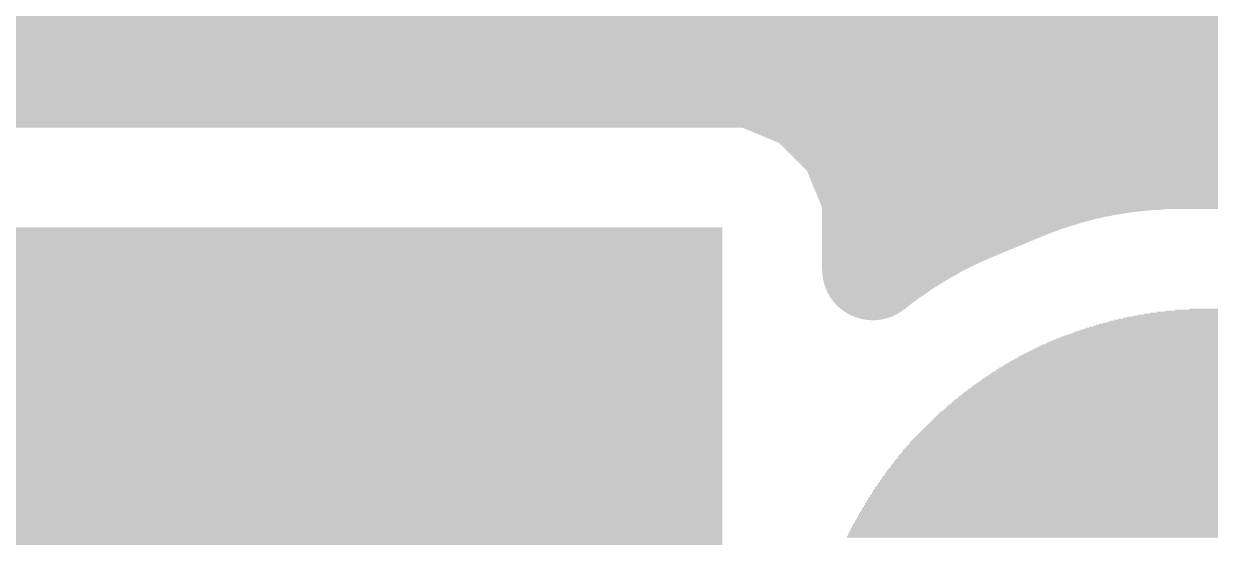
# Model space of a CAD drawing. Extents: x 0 to 49.5, y 0 to 37.5.
# Drawn here: x 7.53 to 13.48, y 4.98 to 7.56 of the extents above; entities that cross this region are included whole.
import ezdxf

# ---------------------------------------------------------------- set-up
doc = ezdxf.new("R2010")
doc.units = 0
doc.layers.add('1', color=22, linetype='CONTINUOUS')

# ---------------------------------------------------------------- blocks, each defined once
blk = doc.blocks.new('RECT')
blk.add_solid([(-0.5, -0.5), (0.5, -0.5), (-0.5, 0.5), (0.5, 0.5)])

msp = doc.modelspace()

# ---------------------------------------------------------------- linework, layer by layer
at = {"layer": '1', "const_width": 0.508}
for points in [[(0.7302, 7.62), (15.2221, 7.62)], [(11.185, 7.289), (4.815, 7.289)], [(11.4621, 7.1742), (11.185, 7.289)], [(11.6742, 6.9621), (11.4621, 7.1742)], [(11.5243, 7.112), (15.7301, 7.112)], [(11.789, 6.685), (11.6742, 6.9621)], [(12.8699, 6.8311), (12.8579, 6.8261)], [(12.8829, 6.8311), (12.8699, 6.8311)], [(12.895, 6.8361), (12.8829, 6.8311)], [(12.9029, 6.8361), (12.895, 6.8361)], [(12.9149, 6.8411), (12.9029, 6.8361)], [(12.9329, 6.8411), (12.9149, 6.8411)], [(12.9449, 6.8461), (12.9329, 6.8411)], [(12.9579, 6.8461), (12.9449, 6.8461)], [(12.9699, 6.8511), (12.9579, 6.8461)], [(12.9879, 6.8511), (12.9699, 6.8511)], [(12.9999, 6.8561), (12.9879, 6.8511)], [(13.0179, 6.8561), (12.9999, 6.8561)], [(13.0299, 6.8611), (13.0179, 6.8561)], [(13.0529, 6.8611), (13.0299, 6.8611)], [(13.0649, 6.8661), (13.0529, 6.8611)], [(13.0929, 6.8661), (13.0649, 6.8661)], [(13.1049, 6.8711), (13.0929, 6.8661)], [(13.1429, 6.8711), (13.1049, 6.8711)], [(13.1549, 6.8761), (13.1429, 6.8711)], [(13.2129, 6.8761), (13.1549, 6.8761)], [(13.2249, 6.8811), (13.2129, 6.8761)], [(13.7399, 6.8811), (13.2249, 6.8811)], [(12.6649, 6.7711), (12.6529, 6.7661)], [(12.6679, 6.7711), (12.6649, 6.7711)], [(12.6799, 6.7761), (12.6679, 6.7711)], [(12.6829, 6.7761), (12.6799, 6.7761)], [(12.6949, 6.7811), (12.6829, 6.7761)], [(12.6979, 6.7811), (12.6949, 6.7811)], [(12.7099, 6.7861), (12.6979, 6.7811)], [(12.7129, 6.7861), (12.7099, 6.7861)], [(12.7249, 6.7911), (12.7129, 6.7861)], [(12.7329, 6.7911), (12.7249, 6.7911)], [(12.7449, 6.7961), (12.7329, 6.7911)], [(12.7479, 6.7961), (12.7449, 6.7961)], [(12.7599, 6.8011), (12.7479, 6.7961)], [(12.7629, 6.8011), (12.7599, 6.8011)], [(12.775, 6.8061), (12.7629, 6.8011)], [(12.7829, 6.8061), (12.775, 6.8061)], [(12.7949, 6.8111), (12.7829, 6.8061)], [(12.8029, 6.8111), (12.7949, 6.8111)], [(12.8149, 6.8161), (12.8029, 6.8111)], [(12.8179, 6.8161), (12.8149, 6.8161)], [(12.8299, 6.8211), (12.8179, 6.8161)], [(12.8379, 6.8211), (12.8299, 6.8211)], [(12.8499, 6.8261), (12.8379, 6.8211)], [(12.8579, 6.8261), (12.8499, 6.8261)], [(12.5349, 6.7211), (12.2578, 6.6063)], [(12.5358, 6.7211), (12.5349, 6.7211)], [(12.5599, 6.7311), (12.5358, 6.7211)], [(12.5608, 6.7311), (12.5599, 6.7311)], [(12.5849, 6.7411), (12.5608, 6.7311)], [(12.5858, 6.7411), (12.5849, 6.7411)], [(12.6099, 6.7511), (12.5858, 6.7411)], [(12.6129, 6.7511), (12.6099, 6.7511)], [(12.6249, 6.7561), (12.6129, 6.7511)], [(12.6258, 6.7561), (12.6249, 6.7561)], [(12.6499, 6.7661), (12.6258, 6.7561)], [(12.6529, 6.7661), (12.6499, 6.7661)], [(11.789, 6.3225), (11.789, 6.685)], [(11.789, 6.604), (12.2544, 6.604)], [(12.247, 6.6004), (12.2128, 6.5863)], [(12.2478, 6.6013), (12.247, 6.6004)], [(12.2564, 6.6048), (12.2478, 6.6013)], [(12.2578, 6.6063), (12.2564, 6.6048)], [(12.1114, 6.5348), (12.1028, 6.5313)], [(12.1128, 6.5363), (12.1114, 6.5348)], [(12.1214, 6.5398), (12.1128, 6.5363)], [(12.1228, 6.5413), (12.1214, 6.5398)], [(12.1314, 6.5448), (12.1228, 6.5413)], [(12.1328, 6.5463), (12.1314, 6.5448)], [(12.1414, 6.5498), (12.1328, 6.5463)], [(12.1428, 6.5513), (12.1414, 6.5498)], [(12.1514, 6.5548), (12.1428, 6.5513)], [(12.1528, 6.5563), (12.1514, 6.5548)], [(12.1614, 6.5598), (12.1528, 6.5563)], [(12.1628, 6.5613), (12.1614, 6.5598)], [(12.1714, 6.5648), (12.1628, 6.5613)], [(12.1728, 6.5663), (12.1714, 6.5648)], [(12.1814, 6.5698), (12.1728, 6.5663)], [(12.1828, 6.5713), (12.1814, 6.5698)], [(12.1914, 6.5748), (12.1828, 6.5713)], [(12.1928, 6.5763), (12.1914, 6.5748)], [(12.2013, 6.5798), (12.1928, 6.5763)], [(12.2028, 6.5813), (12.2013, 6.5798)], [(12.2114, 6.5848), (12.2028, 6.5813)], [(12.2128, 6.5863), (12.2114, 6.5848)], [(12.0064, 6.4748), (11.9978, 6.4713)], [(12.0078, 6.4763), (12.0064, 6.4748)], [(12.0163, 6.4798), (12.0078, 6.4763)], [(12.0178, 6.4813), (12.0163, 6.4798)], [(12.0228, 6.4863), (12.0178, 6.4813)], [(12.0178, 6.4813), (12.0178, 6.4813)], [(12.0313, 6.4898), (12.0228, 6.4863)], [(12.0328, 6.4913), (12.0313, 6.4898)], [(12.0414, 6.4948), (12.0328, 6.4913)], [(12.0478, 6.5013), (12.0414, 6.4948)], [(12.0564, 6.5048), (12.0478, 6.5013)], [(12.0578, 6.5063), (12.0564, 6.5048)], [(12.0664, 6.5098), (12.0578, 6.5063)], [(12.0678, 6.5113), (12.0664, 6.5098)], [(12.0763, 6.5148), (12.0678, 6.5113)], [(12.0778, 6.5163), (12.0763, 6.5148)], [(12.0863, 6.5198), (12.0778, 6.5163)], [(12.0928, 6.5263), (12.0863, 6.5198)], [(12.1014, 6.5298), (12.0928, 6.5263)], [(12.1028, 6.5313), (12.1014, 6.5298)], [(11.9128, 6.4163), (11.9078, 6.4113)], [(11.9214, 6.4198), (11.9128, 6.4163)], [(11.9278, 6.4263), (11.9214, 6.4198)], [(11.9364, 6.4298), (11.9278, 6.4263)], [(11.9428, 6.4363), (11.9364, 6.4298)], [(11.9514, 6.4398), (11.9428, 6.4363)], [(11.9578, 6.4463), (11.9514, 6.4398)], [(11.9663, 6.4498), (11.9578, 6.4463)], [(11.9678, 6.4513), (11.9663, 6.4498)], [(11.9764, 6.4548), (11.9678, 6.4513)], [(11.9828, 6.4613), (11.9764, 6.4548)], [(11.9913, 6.4648), (11.9828, 6.4613)], [(11.9978, 6.4713), (11.9913, 6.4648)], [(11.8313, 6.3548), (11.8228, 6.3513)], [(11.8328, 6.3563), (11.8313, 6.3548)], [(11.8378, 6.3613), (11.8328, 6.3563)], [(11.8328, 6.3563), (11.8328, 6.3563)], [(11.8428, 6.3663), (11.8378, 6.3613)], [(11.8378, 6.3613), (11.8378, 6.3613)], [(11.8513, 6.3698), (11.8428, 6.3663)], [(11.8628, 6.3813), (11.8513, 6.3698)], [(11.8714, 6.3848), (11.8628, 6.3813)], [(11.8778, 6.3913), (11.8714, 6.3848)], [(11.8863, 6.3948), (11.8778, 6.3913)], [(11.8928, 6.4013), (11.8863, 6.3948)], [(11.9014, 6.4048), (11.8928, 6.4013)], [(11.9078, 6.4113), (11.9014, 6.4048)], [(11.9078, 6.4113), (11.9078, 6.4113)], [(11.7928, 6.3263), (11.789, 6.3225)], [(11.7978, 6.3313), (11.7928, 6.3263)], [(11.7928, 6.3263), (11.7928, 6.3263)], [(11.8064, 6.3348), (11.7978, 6.3313)], [(11.8178, 6.3463), (11.8064, 6.3348)], [(11.8228, 6.3513), (11.8178, 6.3463)], [(11.8178, 6.3463), (11.8178, 6.3463)]]:
    msp.add_lwpolyline(points, dxfattribs=at)
at = {"layer": '1', "const_width": 0.254}
for points in [[(11.2336, 7.4063, 1), (11.1364, 7.1717)], [(11.185, 7.162, 1), (11.185, 7.416)], [(11.5519, 7.264, 1), (11.3723, 7.0844)], [(11.4135, 7.0569, 1), (11.5107, 7.2915)], [(11.5243, 7.239, 1), (11.5243, 6.985)], [(11.7915, 7.0107, 1), (11.5569, 6.9135)], [(11.5844, 6.8723, 1), (11.764, 7.0519)], [(12.8699, 6.9581, 1), (12.8699, 6.7041)], [(12.895, 6.9631, 1), (12.895, 6.7091)], [(12.9149, 6.9681, 1), (12.9149, 6.7141)], [(12.8843, 6.9584, 1), (12.9815, 6.7237)], [(12.9449, 6.9731, 1), (12.9449, 6.7191)], [(12.9186, 6.7137, 1), (12.8213, 6.9484)], [(12.9093, 6.9634, 1), (13.0065, 6.7287)], [(12.9699, 6.9781, 1), (12.9699, 6.7241)], [(12.9436, 6.7187, 1), (12.8463, 6.9534)], [(12.9393, 6.9684, 1), (13.0365, 6.7337)], [(12.9636, 6.7237, 1), (12.8663, 6.9584)], [(12.9999, 6.9831, 1), (12.9999, 6.7291)], [(12.8829, 6.7041, 1), (12.8829, 6.9581)], [(12.9693, 6.9734, 1), (13.0665, 6.7387)], [(12.9936, 6.7287, 1), (12.8963, 6.9634)], [(13.0299, 6.9881, 1), (13.0299, 6.7341)], [(12.9029, 6.7091, 1), (12.9029, 6.9631)], [(13.0185, 6.7337, 1), (12.9213, 6.9684)], [(13.0043, 6.9784, 1), (13.1015, 6.7437)], [(12.9329, 6.7141, 1), (12.9329, 6.9681)], [(13.0649, 6.9931, 1), (13.0649, 6.7391)], [(13.0486, 6.7387, 1), (12.9513, 6.9734)], [(12.9579, 6.7191, 1), (12.9579, 6.9731)], [(13.0443, 6.9834, 1), (13.1415, 6.7487)], [(13.1049, 6.9981, 1), (13.1049, 6.7441)], [(13.0786, 6.7437, 1), (12.9813, 6.9784)], [(12.9879, 6.7241, 1), (12.9879, 6.9781)], [(13.0943, 6.9884, 1), (13.1915, 6.7537)], [(13.1135, 6.7487, 1), (13.0163, 6.9834)], [(13.0179, 6.7291, 1), (13.0179, 6.9831)], [(13.1549, 7.0031, 1), (13.1549, 6.7491)], [(13.0529, 6.7341, 1), (13.0529, 6.9881)], [(13.1536, 6.7537, 1), (13.0563, 6.9884)], [(13.1643, 6.9934, 1), (13.2615, 6.7587)], [(13.0929, 6.7391, 1), (13.0929, 6.9931)], [(13.2249, 7.0081, 1), (13.2249, 6.7541)], [(13.2035, 6.7587, 1), (13.1063, 6.9934)], [(13.1429, 6.7441, 1), (13.1429, 6.9981)], [(13.2736, 6.7637, 1), (13.1763, 6.9984)], [(13.2129, 6.7491, 1), (13.2129, 7.0031)], [(12.6649, 6.8981, 1), (12.6649, 6.6441)], [(12.6799, 6.9031, 1), (12.6799, 6.6491)], [(12.6949, 6.9081, 1), (12.6949, 6.6541)], [(12.6493, 6.8984, 1), (12.7465, 6.6637)], [(12.7099, 6.9131, 1), (12.7099, 6.6591)], [(12.6643, 6.9034, 1), (12.7615, 6.6687)], [(12.7249, 6.9181, 1), (12.7249, 6.6641)], [(12.6843, 6.9084, 1), (12.7815, 6.6737)], [(12.7136, 6.6537, 1), (12.6163, 6.8884)], [(12.7449, 6.9231, 1), (12.7449, 6.6691)], [(12.6993, 6.9134, 1), (12.7965, 6.6787)], [(12.7286, 6.6587, 1), (12.6313, 6.8934)], [(12.7599, 6.9281, 1), (12.7599, 6.6741)], [(12.7143, 6.9184, 1), (12.8115, 6.6837)], [(12.7436, 6.6637, 1), (12.6463, 6.8984)], [(12.775, 6.9331, 1), (12.775, 6.6791)], [(12.7343, 6.9234, 1), (12.8315, 6.6887)], [(12.7586, 6.6687, 1), (12.6613, 6.9034)], [(12.7949, 6.9381, 1), (12.7949, 6.6841)], [(12.6679, 6.6441, 1), (12.6679, 6.8981)], [(12.7543, 6.9284, 1), (12.8515, 6.6937)], [(12.7736, 6.6737, 1), (12.6763, 6.9084)], [(12.6829, 6.6491, 1), (12.6829, 6.9031)], [(12.8149, 6.9431, 1), (12.8149, 6.6891)], [(12.7693, 6.9334, 1), (12.8665, 6.6987)], [(12.7935, 6.6787, 1), (12.6963, 6.9134)], [(12.6979, 6.6541, 1), (12.6979, 6.9081)], [(12.8299, 6.9481, 1), (12.8299, 6.6941)], [(12.7893, 6.9384, 1), (12.8865, 6.7038)], [(12.8086, 6.6837, 1), (12.7113, 6.9184)], [(12.7129, 6.6591, 1), (12.7129, 6.9131)], [(12.8499, 6.9531, 1), (12.8499, 6.6991)], [(12.8236, 6.6887, 1), (12.7263, 6.9234)], [(12.8093, 6.9434, 1), (12.9065, 6.7087)], [(12.7329, 6.6641, 1), (12.7329, 6.9181)], [(12.8436, 6.6937, 1), (12.7463, 6.9284)], [(12.7479, 6.6691, 1), (12.7479, 6.9231)], [(12.8343, 6.9484, 1), (12.9315, 6.7137)], [(12.7629, 6.6741, 1), (12.7629, 6.9281)], [(12.8635, 6.6987, 1), (12.7663, 6.9334)], [(12.8543, 6.9534, 1), (12.9515, 6.7187)], [(12.8786, 6.7037, 1), (12.7813, 6.9384)], [(12.7829, 6.6791, 1), (12.7829, 6.9331)], [(12.8986, 6.7088, 1), (12.8013, 6.9434)], [(12.8029, 6.6841, 1), (12.8029, 6.9381)], [(12.8179, 6.6891, 1), (12.8179, 6.9431)], [(12.8379, 6.6941, 1), (12.8379, 6.9481)], [(12.8579, 6.6991, 1), (12.8579, 6.9531)], [(12.5349, 6.8481, 1), (12.5349, 6.5941)], [(12.5599, 6.8581, 1), (12.5599, 6.6041)], [(12.5122, 6.8484, 1), (12.6094, 6.6137)], [(12.5849, 6.8681, 1), (12.5849, 6.6141)], [(12.5372, 6.8584, 1), (12.6344, 6.6237)], [(12.6099, 6.8781, 1), (12.6099, 6.6241)], [(12.5643, 6.8684, 1), (12.6615, 6.6337)], [(12.5835, 6.6037, 1), (12.4863, 6.8384)], [(12.6249, 6.8831, 1), (12.6249, 6.6291)], [(12.5772, 6.8734, 1), (12.6744, 6.6387)], [(12.6085, 6.6137, 1), (12.5113, 6.8484)], [(12.6499, 6.8931, 1), (12.6499, 6.6391)], [(12.6043, 6.8834, 1), (12.7015, 6.6487)], [(12.5358, 6.5941, 1), (12.5358, 6.8481)], [(12.6336, 6.6237, 1), (12.5363, 6.8584)], [(12.6193, 6.8884, 1), (12.7165, 6.6537)], [(12.6343, 6.8934, 1), (12.7315, 6.6587)], [(12.5608, 6.6041, 1), (12.5608, 6.8581)], [(12.6586, 6.6337, 1), (12.5613, 6.8684)], [(12.6736, 6.6387, 1), (12.5763, 6.8734)], [(12.5858, 6.6141, 1), (12.5858, 6.8681)], [(12.6985, 6.6487, 1), (12.6013, 6.8834)], [(12.6129, 6.6241, 1), (12.6129, 6.8781)], [(12.6258, 6.6291, 1), (12.6258, 6.8831)], [(12.6529, 6.6391, 1), (12.6529, 6.8931)], [(11.916, 6.685, 1), (11.662, 6.685)], [(12.4872, 6.8384, 1), (12.5844, 6.6037)], [(11.789, 6.731, 1), (11.789, 6.477)], [(11.6717, 6.6364, 1), (11.9063, 6.7336)], [(12.2092, 6.7236, 1), (12.3064, 6.4889)], [(12.3376, 6.5115, 1), (12.158, 6.6911)], [(12.3477, 6.5166, 1), (12.1679, 6.696)], [(12.2956, 6.4831, 1), (12.1984, 6.7178)], [(12.3049, 6.4875, 1), (12.2078, 6.7222)], [(12.2544, 6.477, 1), (12.2544, 6.731)], [(12.0842, 6.6636, 1), (12.1814, 6.4289)], [(12.0942, 6.6686, 1), (12.1914, 6.4339)], [(12.2027, 6.4466, 1), (12.0229, 6.626)], [(12.1042, 6.6736, 1), (12.2014, 6.4389)], [(12.2127, 6.4516, 1), (12.0329, 6.631)], [(12.1142, 6.6786, 1), (12.2114, 6.444)], [(12.2226, 6.4565, 1), (12.043, 6.6361)], [(12.1242, 6.6836, 1), (12.2214, 6.4489)], [(12.2327, 6.4616, 1), (12.0529, 6.641)], [(12.1342, 6.6886, 1), (12.2314, 6.4539)], [(12.1599, 6.4175, 1), (12.0628, 6.6522)], [(12.2427, 6.4666, 1), (12.0629, 6.646)], [(12.1015, 6.6645, 1), (12.2813, 6.4851)], [(12.1442, 6.6936, 1), (12.2414, 6.4589)], [(12.1699, 6.4225, 1), (12.0728, 6.6572)], [(12.2527, 6.4716, 1), (12.0729, 6.651)], [(12.1114, 6.6695, 1), (12.2912, 6.4901)], [(12.1542, 6.6986, 1), (12.2514, 6.4639)], [(12.18, 6.4275, 1), (12.0828, 6.6622)], [(12.2626, 6.4765, 1), (12.083, 6.6561)], [(12.1216, 6.6746, 1), (12.3012, 6.495)], [(12.1642, 6.7036, 1), (12.2614, 6.4689)], [(12.1899, 6.4325, 1), (12.0928, 6.6672)], [(12.2727, 6.4816, 1), (12.0929, 6.661)], [(12.1999, 6.4375, 1), (12.1028, 6.6722)], [(12.2827, 6.4866, 1), (12.1029, 6.666)], [(12.2099, 6.4425, 1), (12.1128, 6.6772)], [(12.2927, 6.4916, 1), (12.1129, 6.671)], [(12.1572, 6.6902, 1), (12.3368, 6.5106)], [(12.1992, 6.7186, 1), (12.2964, 6.4839)], [(12.22, 6.4475, 1), (12.1228, 6.6822)], [(12.3026, 6.4965, 1), (12.123, 6.6761)], [(12.1665, 6.6945, 1), (12.3463, 6.5151)], [(12.2299, 6.4525, 1), (12.1328, 6.6872)], [(12.2399, 6.4575, 1), (12.1428, 6.6922)], [(12.2499, 6.4625, 1), (12.1528, 6.6972)], [(12.26, 6.4675, 1), (12.1628, 6.7022)], [(12.0178, 6.6083, 1), (12.0178, 6.3543)], [(11.9742, 6.6036, 1), (12.0714, 6.3689)], [(11.9842, 6.6086, 1), (12.0814, 6.3739)], [(12.0977, 6.3866, 1), (11.9179, 6.566)], [(11.9992, 6.6186, 1), (12.0964, 6.3839)], [(12.1076, 6.3915, 1), (11.928, 6.5711)], [(12.0092, 6.6236, 1), (12.1064, 6.3889)], [(12.1126, 6.3965, 1), (11.933, 6.5761)], [(12.0192, 6.6286, 1), (12.1164, 6.3939)], [(12.1227, 6.4016, 1), (11.9429, 6.581)], [(11.9865, 6.6045, 1), (12.1662, 6.4251)], [(12.0292, 6.6336, 1), (12.1264, 6.3989)], [(12.0549, 6.3575, 1), (11.9578, 6.5922)], [(12.1376, 6.4115, 1), (11.958, 6.5911)], [(11.9965, 6.6096, 1), (12.1762, 6.43)], [(12.0442, 6.6436, 1), (12.1414, 6.4089)], [(12.0649, 6.3625, 1), (11.9677, 6.5971)], [(12.1477, 6.4166, 1), (11.9679, 6.596)], [(12.0115, 6.6195, 1), (12.1913, 6.4401)], [(12.0542, 6.6486, 1), (12.1514, 6.4139)], [(12.1577, 6.4216, 1), (11.9779, 6.601)], [(12.0799, 6.3725, 1), (11.9828, 6.6072)], [(12.0215, 6.6245, 1), (12.2013, 6.4451)], [(12.0642, 6.6536, 1), (12.1614, 6.4189)], [(12.1677, 6.4266, 1), (11.9879, 6.606)], [(12.09, 6.3775, 1), (11.9928, 6.6122)], [(12.0315, 6.6295, 1), (12.2112, 6.4501)], [(12.0742, 6.6586, 1), (12.1714, 6.4239)], [(12.1826, 6.4365, 1), (12.003, 6.6161)], [(12.0416, 6.6346, 1), (12.2212, 6.455)], [(12.1049, 6.3875, 1), (12.0078, 6.6222)], [(12.1927, 6.4416, 1), (12.0129, 6.621)], [(12.0515, 6.6395, 1), (12.2313, 6.4601)], [(12.1149, 6.3925, 1), (12.0178, 6.6272)], [(12.0178, 6.3543, 1), (12.0178, 6.6083)], [(12.0615, 6.6445, 1), (12.2412, 6.4651)], [(12.1249, 6.3975, 1), (12.0278, 6.6322)], [(12.0715, 6.6495, 1), (12.2512, 6.4701)], [(12.1349, 6.4025, 1), (12.0378, 6.6372)], [(12.0816, 6.6546, 1), (12.2612, 6.475)], [(12.1499, 6.4125, 1), (12.0528, 6.6472)], [(12.0915, 6.6595, 1), (12.2712, 6.4801)], [(11.8792, 6.5436, 1), (11.9764, 6.3089)], [(11.8942, 6.5536, 1), (11.9914, 6.3189)], [(12.0026, 6.3265, 1), (11.823, 6.5061)], [(11.9092, 6.5636, 1), (12.0064, 6.3289)], [(12.0176, 6.3365, 1), (11.838, 6.5161)], [(11.9192, 6.5686, 1), (12.0164, 6.3339)], [(11.8865, 6.5446, 1), (12.0662, 6.365)], [(12.0326, 6.3465, 1), (11.853, 6.5261)], [(11.9342, 6.5786, 1), (12.0314, 6.3439)], [(11.9015, 6.5546, 1), (12.0812, 6.375)], [(12.0476, 6.3565, 1), (11.868, 6.5361)], [(11.9492, 6.5886, 1), (12.0464, 6.3539)], [(11.9699, 6.3025, 1), (11.8728, 6.5372)], [(12.0577, 6.3616, 1), (11.8779, 6.541)], [(11.9165, 6.5645, 1), (12.0963, 6.3851)], [(11.9592, 6.5936, 1), (12.0564, 6.3589)], [(11.9849, 6.3125, 1), (11.8878, 6.5472)], [(11.9265, 6.5696, 1), (12.1061, 6.39)], [(11.928, 6.5711, 1), (12.1077, 6.3915)], [(12.0726, 6.3715, 1), (11.893, 6.5511)], [(11.9999, 6.3225, 1), (11.9028, 6.5572)], [(11.9415, 6.5795, 1), (12.1212, 6.4001)], [(12.0876, 6.3815, 1), (11.908, 6.5611)], [(11.9516, 6.5846, 1), (12.1312, 6.405)], [(12.0149, 6.3325, 1), (11.9178, 6.5672)], [(12.0249, 6.3375, 1), (11.9278, 6.5722)], [(11.9665, 6.5945, 1), (12.1462, 6.4151)], [(11.9765, 6.5995, 1), (12.1563, 6.4201)], [(12.0399, 6.3475, 1), (11.9428, 6.5822)], [(11.8328, 6.4833, 1), (11.8328, 6.2293)], [(11.8378, 6.4883, 1), (11.8378, 6.2343)], [(11.7942, 6.4836, 1), (11.8914, 6.2489)], [(11.8142, 6.4986, 1), (11.9114, 6.2639)], [(11.9226, 6.2665, 1), (11.743, 6.4461)], [(11.9276, 6.2715, 1), (11.748, 6.4511)], [(11.8292, 6.5086, 1), (11.9264, 6.2739)], [(11.9326, 6.2765, 1), (11.753, 6.4561)], [(11.7965, 6.4846, 1), (11.9762, 6.305)], [(11.8442, 6.5186, 1), (11.9414, 6.2839)], [(11.9526, 6.2915, 1), (11.773, 6.4711)], [(11.8115, 6.4946, 1), (11.9912, 6.315)], [(11.9078, 6.5383, 1), (11.9078, 6.2843)], [(11.818, 6.5011, 1), (11.9977, 6.3215)], [(11.8799, 6.2375, 1), (11.7827, 6.4721)], [(11.8642, 6.5336, 1), (11.9614, 6.2989)], [(11.9676, 6.3015, 1), (11.788, 6.4811)], [(11.8315, 6.5096, 1), (12.0112, 6.33)], [(11.8999, 6.2525, 1), (11.8027, 6.4871)], [(11.9826, 6.3115, 1), (11.803, 6.4911)], [(11.8465, 6.5196, 1), (12.0262, 6.34)], [(11.9976, 6.3215, 1), (11.818, 6.5011)], [(11.92, 6.2675, 1), (11.8228, 6.5022)], [(11.8615, 6.5296, 1), (12.0412, 6.35)], [(11.8328, 6.2293, 1), (11.8328, 6.4833)], [(11.9349, 6.2775, 1), (11.8378, 6.5122)], [(11.8378, 6.2343, 1), (11.8378, 6.4883)], [(11.8764, 6.5395, 1), (12.0562, 6.3601)], [(11.9499, 6.2875, 1), (11.8528, 6.5222)], [(11.9078, 6.2843, 1), (11.9078, 6.5383)], [(11.7928, 6.4533, 1), (11.7928, 6.1993)], [(11.7492, 6.4486, 1), (11.8464, 6.2139)], [(11.7165, 6.4246, 1), (11.8962, 6.245)], [(11.787, 6.4695, 1), (11.8486, 6.2231)], [(11.728, 6.4361, 1), (11.9077, 6.2565)], [(11.7742, 6.4686, 1), (11.8714, 6.2339)], [(11.8827, 6.2365, 1), (11.703, 6.416)], [(11.7415, 6.4446, 1), (11.9211, 6.265)], [(11.743, 6.4461, 1), (11.9227, 6.2665)], [(11.8876, 6.2415, 1), (11.708, 6.4211)], [(11.748, 6.4511, 1), (11.9277, 6.2715)], [(11.7615, 6.4596, 1), (11.9411, 6.28)], [(11.9076, 6.2565, 1), (11.728, 6.4361)], [(11.9126, 6.2615, 1), (11.733, 6.4411)], [(11.7816, 6.4746, 1), (11.9612, 6.295)], [(11.8549, 6.2175, 1), (11.7578, 6.4522)], [(11.8486, 6.2231, 1), (11.787, 6.4695)], [(11.7928, 6.1993, 1), (11.7928, 6.4533)], [(11.6992, 6.4122, 1), (11.8788, 6.2327)], [(11.703, 6.4161, 1), (11.8827, 6.2365)], [(11.662, 6.3225, 1), (11.916, 6.3225)]]:
    msp.add_lwpolyline(points, format="xyb", dxfattribs=at)

# ---------------------------------------------------------------- block references
at = {"layer": '1', "xscale": 6.07, "yscale": 6.07, "rotation": 90}
msp.add_blockref('RECT', (8, 3.5), dxfattribs=at)
at = {"layer": '1', "yscale": 0.005}
for p, xscale in [((13.4824, 6.0746), 0.925), ((13.4849, 6.0796), 0.88), ((13.4824, 6.0846), 0.835), ((13.4849, 6.0896), 0.78), ((13.4849, 6.0946), 0.73), ((13.4849, 6.0996), 0.67), ((13.4849, 6.1046), 0.61), ((13.4849, 6.1096), 0.54), ((13.4849, 6.1146), 0.46), ((13.4824, 6.1196), 0.355), ((13.4824, 6.1246), 0.215), ((13.4824, 6.0146), 1.335), ((13.4824, 6.0196), 1.305), ((13.4849, 6.0246), 1.28), ((13.4824, 6.0296), 1.245), ((13.4824, 6.0346), 1.215), ((13.4849, 6.0396), 1.18), ((13.4849, 6.0446), 1.15), ((13.4824, 6.0496), 1.115), ((13.4849, 6.0546), 1.08), ((13.4849, 6.0596), 1.04), ((13.4824, 6.0646), 1.005), ((13.4824, 6.0696), 0.965), ((15.8224, 5.9546), 6.315), ((15.8224, 5.9596), 6.295), ((15.8224, 5.9646), 6.275), ((15.8224, 5.9696), 6.245), ((13.4824, 5.9746), 1.545), ((13.4849, 5.9796), 1.52), ((13.4824, 5.9846), 1.495), ((13.4849, 5.9896), 1.47), ((13.4824, 5.9946), 1.445), ((13.4849, 5.9996), 1.42), ((13.4849, 6.0046), 1.39), ((13.4824, 6.0096), 1.365), ((15.8224, 5.8946), 6.565), ((15.8224, 5.8996), 6.545), ((15.8224, 5.9046), 6.525), ((15.8224, 5.9096), 6.505), ((15.8224, 5.9146), 6.485), ((15.8224, 5.9196), 6.465), ((15.8224, 5.9246), 6.445), ((15.8224, 5.9296), 6.425), ((15.8224, 5.9346), 6.405), ((15.8224, 5.9396), 6.385), ((15.8224, 5.9446), 6.365), ((15.8249, 5.9496), 6.34), ((15.8224, 5.8346), 6.775), ((15.8249, 5.8396), 6.76), ((15.8224, 5.8446), 6.745), ((15.8224, 5.8496), 6.725), ((15.8249, 5.8546), 6.71), ((15.8224, 5.8596), 6.695), ((15.8224, 5.8646), 6.675), ((15.8224, 5.8696), 6.655), ((15.8249, 5.8746), 6.64), ((15.8249, 5.8796), 6.62), ((15.8224, 5.8846), 6.605), ((15.8224, 5.8896), 6.585), ((15.8224, 5.7746), 6.965), ((15.8249, 5.7796), 6.95), ((15.8224, 5.7846), 6.935), ((15.8249, 5.7896), 6.92), ((15.8224, 5.7946), 6.905), ((15.8249, 5.7996), 6.89), ((15.8224, 5.8046), 6.875), ((15.8224, 5.8096), 6.855), ((15.8249, 5.8146), 6.84), ((15.8224, 5.8196), 6.825), ((15.8249, 5.8246), 6.81), ((15.8224, 5.8296), 6.795), ((15.8249, 5.7146), 7.13), ((15.8224, 5.7196), 7.115), ((15.8224, 5.7246), 7.105), ((15.8249, 5.7296), 7.09), ((15.8224, 5.7346), 7.075), ((15.8224, 5.7396), 7.065), ((15.8249, 5.7446), 7.05), ((15.8224, 5.7496), 7.035), ((15.8249, 5.7546), 7.02), ((15.8224, 5.7596), 7.005), ((15.8249, 5.7646), 6.99), ((15.8249, 5.7696), 6.98), ((15.8249, 5.6546), 7.28), ((15.8249, 5.6596), 7.27), ((15.8224, 5.6646), 7.255), ((15.8224, 5.6696), 7.245), ((15.8249, 5.6746), 7.23), ((15.8249, 5.6796), 7.22), ((15.8224, 5.6846), 7.205), ((15.8224, 5.6896), 7.195), ((15.8249, 5.6946), 7.18), ((15.8249, 5.6996), 7.17), ((15.8224, 5.7046), 7.155), ((15.8224, 5.7096), 7.145), ((15.8224, 5.5946), 7.415), ((15.8224, 5.5996), 7.405), ((15.8224, 5.6046), 7.395), ((15.8224, 5.6096), 7.385), ((15.8249, 5.6146), 7.37), ((15.8249, 5.6196), 7.36), ((15.8249, 5.6246), 7.35), ((15.8249, 5.6296), 7.34), ((15.8224, 5.6346), 7.325), ((15.8224, 5.6396), 7.315), ((15.8224, 5.6446), 7.305), ((15.8249, 5.6496), 7.29), ((15.8249, 5.5346), 7.54), ((15.8249, 5.5396), 7.53), ((15.8249, 5.5446), 7.52), ((15.8249, 5.5496), 7.51), ((15.8249, 5.5546), 7.5), ((15.8249, 5.5596), 7.49), ((15.8249, 5.5646), 7.48), ((15.8249, 5.5696), 7.47), ((15.8249, 5.5746), 7.46), ((15.8249, 5.5796), 7.45), ((15.8249, 5.5846), 7.44), ((15.8224, 5.5896), 7.425), ((15.8224, 5.4746), 7.655), ((15.8249, 5.4796), 7.65), ((15.8249, 5.4846), 7.64), ((15.8249, 5.4896), 7.63), ((15.8249, 5.4946), 7.62), ((15.8249, 5.4996), 7.61), ((15.8249, 5.5046), 7.6), ((15.8249, 5.5096), 7.59), ((15.8249, 5.5146), 7.58), ((15.8249, 5.5196), 7.57), ((15.8249, 5.5246), 7.56), ((15.8249, 5.5296), 7.55), ((15.8224, 5.4196), 7.755), ((15.8224, 5.4246), 7.745), ((15.8224, 5.4296), 7.735), ((15.8249, 5.4346), 7.73), ((15.8249, 5.4396), 7.72), ((15.8249, 5.4446), 7.71), ((15.8224, 5.4546), 7.695), ((15.8249, 5.4496), 7.7), ((15.8224, 5.4596), 7.685), ((15.8224, 5.4646), 7.675), ((15.8224, 5.4696), 7.665), ((15.8224, 5.3596), 7.855), ((15.8224, 5.3646), 7.845), ((15.8224, 5.3696), 7.835), ((15.8249, 5.3746), 7.83), ((15.8224, 5.3846), 7.815), ((15.8249, 5.3796), 7.82), ((15.8224, 5.3896), 7.805), ((15.8224, 5.3946), 7.795), ((15.8249, 5.3996), 7.79), ((15.8249, 5.4046), 7.78), ((15.8224, 5.4146), 7.765), ((15.8249, 5.4096), 7.77), ((15.8224, 5.2996), 7.945), ((15.8224, 5.3046), 7.935), ((15.8224, 5.3146), 7.925), ((15.8249, 5.3096), 7.93), ((15.8224, 5.3196), 7.915), ((15.8224, 5.3246), 7.905), ((15.8249, 5.3296), 7.9), ((15.8224, 5.3396), 7.885), ((15.8249, 5.3346), 7.89), ((15.8224, 5.3446), 7.875), ((15.8249, 5.3496), 7.87), ((15.8249, 5.3546), 7.86), ((15.8249, 5.2396), 8.03), ((15.8224, 5.2496), 8.015), ((15.8249, 5.2446), 8.02), ((15.8249, 5.2546), 8.01), ((15.8224, 5.2646), 7.995), ((15.8249, 5.2596), 8), ((15.8249, 5.2696), 7.99), ((15.8224, 5.2796), 7.975), ((15.8249, 5.2746), 7.98), ((15.8224, 5.2846), 7.965), ((15.8249, 5.2896), 7.96), ((15.8249, 5.2946), 7.95), ((15.8224, 5.1796), 8.105), ((15.8224, 5.1896), 8.095), ((15.8249, 5.1846), 8.1), ((15.8249, 5.1946), 8.09), ((15.8224, 5.2046), 8.075), ((15.8249, 5.1996), 8.08), ((15.8224, 5.2146), 8.065), ((15.8249, 5.2096), 8.07), ((15.8224, 5.2196), 8.055), ((15.8224, 5.2296), 8.045), ((15.8249, 5.2246), 8.05), ((15.8224, 5.2346), 8.035), ((15.8224, 5.1246), 8.175), ((15.8249, 5.1196), 8.18), ((15.8249, 5.1296), 8.17), ((15.8224, 5.1396), 8.155), ((15.8249, 5.1346), 8.16), ((15.8224, 5.1496), 8.145), ((15.8249, 5.1446), 8.15), ((15.8249, 5.1546), 8.14), ((15.8224, 5.1646), 8.125), ((15.8249, 5.1596), 8.13), ((15.8224, 5.1746), 8.115), ((15.8249, 5.1696), 8.12), ((15.8224, 5.0596), 8.245), ((15.8224, 5.0696), 8.235), ((15.8249, 5.0646), 8.24), ((15.8224, 5.0796), 8.225), ((15.8249, 5.0746), 8.23), ((15.8224, 5.0896), 8.215), ((15.8249, 5.0846), 8.22), ((15.8224, 5.0996), 8.205), ((15.8249, 5.0946), 8.21), ((15.8224, 5.1046), 8.195), ((15.8224, 5.1146), 8.185), ((15.8249, 5.1096), 8.19), ((15.8224, 5.0046), 8.305), ((15.8249, 4.9996), 8.31), ((15.8224, 5.0146), 8.295), ((15.8249, 5.0096), 8.3), ((15.8224, 5.0246), 8.285), ((15.8249, 5.0196), 8.29), ((15.8224, 5.0346), 8.275), ((15.8249, 5.0296), 8.28), ((15.8224, 5.0446), 8.265), ((15.8224, 5.0396), 8.265), ((15.8224, 5.0496), 8.255), ((15.8249, 5.0546), 8.25), ((15.8224, 4.9846), 8.325), ((15.8224, 4.9796), 8.325), ((15.8224, 4.9946), 8.315), ((15.8224, 4.9896), 8.315)]:
    msp.add_blockref('RECT', p, dxfattribs=dict(at, xscale=xscale))

doc.saveas('drawing.dxf')
